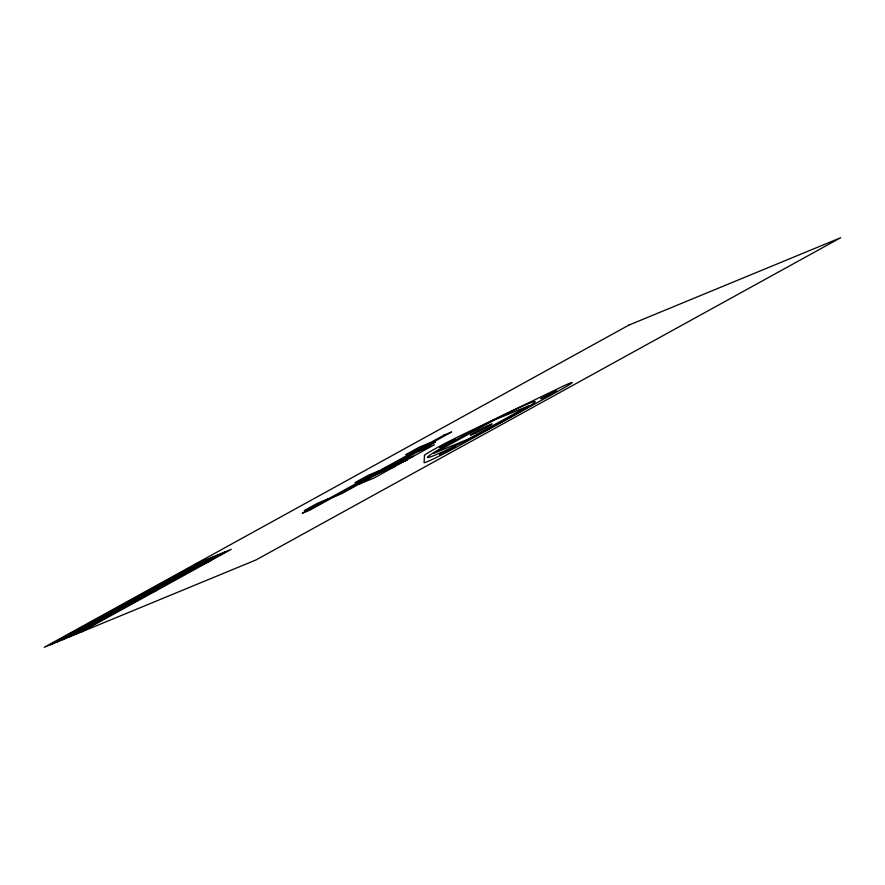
<?xml version="1.0" encoding="UTF-8"?>
<svg xmlns="http://www.w3.org/2000/svg" width="885" height="885" viewBox="0 0 885 885"><rect width="100%" height="100%" fill="white"/><g stroke="black" fill="none" stroke-linecap="round" stroke-linejoin="round"><path stroke-width="1.33" d="M64.317 638.638L64.87 638.317L59.981 640.275L75.391 631.68L67.736 635.364L70.092 634.423A13.651 0.642 -27.4 0 1 70.645 634.202A14.791 0.697 -27.4 0 1 70.966 634.08L71.309 633.937A13.198 0.62 -27.4 0 0 71.608 633.826L71.928 633.682M59.052 640.098L61.43 638.815M64.218 637.952L65.501 637.311M64.915 637.565L68.377 636.027M67.924 635.95L67.028 636.448M64.638 637.477L66.618 636.702M68.941 636.16L70.203 635.054M69.041 636.105L74.362 633.007L68.477 635.906M50.39 644.767L200.563 562.008M59.881 639.612L60.191 639.435A39.781 1.87 -27.4 0 0 61.662 638.627L73.477 632.797L72.094 633.605M77.991 630.408L206.703 559.475M68.289 636.005L66.087 637.001M59.472 640.552L58.775 640.928A12.589 0.597 -27.4 0 0 57.735 641.503L57.248 641.802L59.782 640.452M62.68 639.7L212.843 556.942M68.842 636.226L63.488 639.103L64.151 638.804M68.82 637.156L218.982 554.408M74.96 634.622L225.133 551.875M81.11 632.089L231.273 549.331L194.412 564.541M442.334 446.383L453.098 440.442M70.8 635.054L72.039 634.257L70.512 635.209M61.574 638.749L64.417 637.565M430.541 442.544L419.147 447.246L405.695 454.658L417.089 449.956M427.632 445.21L435.497 441.969L341.864 493.576L334.01 496.817M418.948 451.096L434.358 444.735L373.824 478.099L358.414 484.449M382.541 469.006L413.505 456.229M379.842 470.488L368.448 475.19L354.996 482.602L366.39 477.9M370.007 475.477L407.266 460.1M444.635 444.679L450.797 442.146M363.702 479.382L394.677 466.605M329.143 498.432L317.748 503.134L304.296 510.545L315.691 505.844M203.683 563.69L209.822 561.156M169.942 580.582L182.221 575.515M136.202 597.475L148.492 592.408M150.052 593.249L156.191 590.715M117.085 610.561L123.236 608.028M71.84 632.941L84.13 627.874M68.599 635.961L70.402 635.253M424.468 455.432L424.059 462.623A26.185 1.228 -27.4 0 0 458.861 445.841L560.271 389.953A26.185 1.228 -27.4 0 0 560.404 387.475L459.415 436.172A26.185 1.228 -27.4 0 0 424.468 455.432M439.978 447.39L455.465 439.402L440.022 447.334M439.568 454.58L455.056 446.593L439.613 454.525M540.967 398.704L556.455 390.705L541.023 398.637M628.826 325.138L44.25 647.3L256.174 559.862L840.75 237.7L628.826 325.138M443.993 435.132L302.239 513.256L309.949 510.081L451.704 431.957L443.993 435.132M494.184 420.054L433.65 453.408L468.309 439.104L528.843 405.75L494.184 420.054M455.222 445.852A60.744 2.865 -27.4 0 0 535.182 401.635A60.744 2.865 -27.4 0 0 453.33 441.25A60.744 2.865 -27.4 0 0 455.222 445.852M476.008 432.853A12.224 0.575 -27.4 0 0 492.093 423.959A12.224 0.575 -27.4 0 0 475.632 431.924A12.224 0.575 -27.4 0 0 476.008 432.853"/></g></svg>
